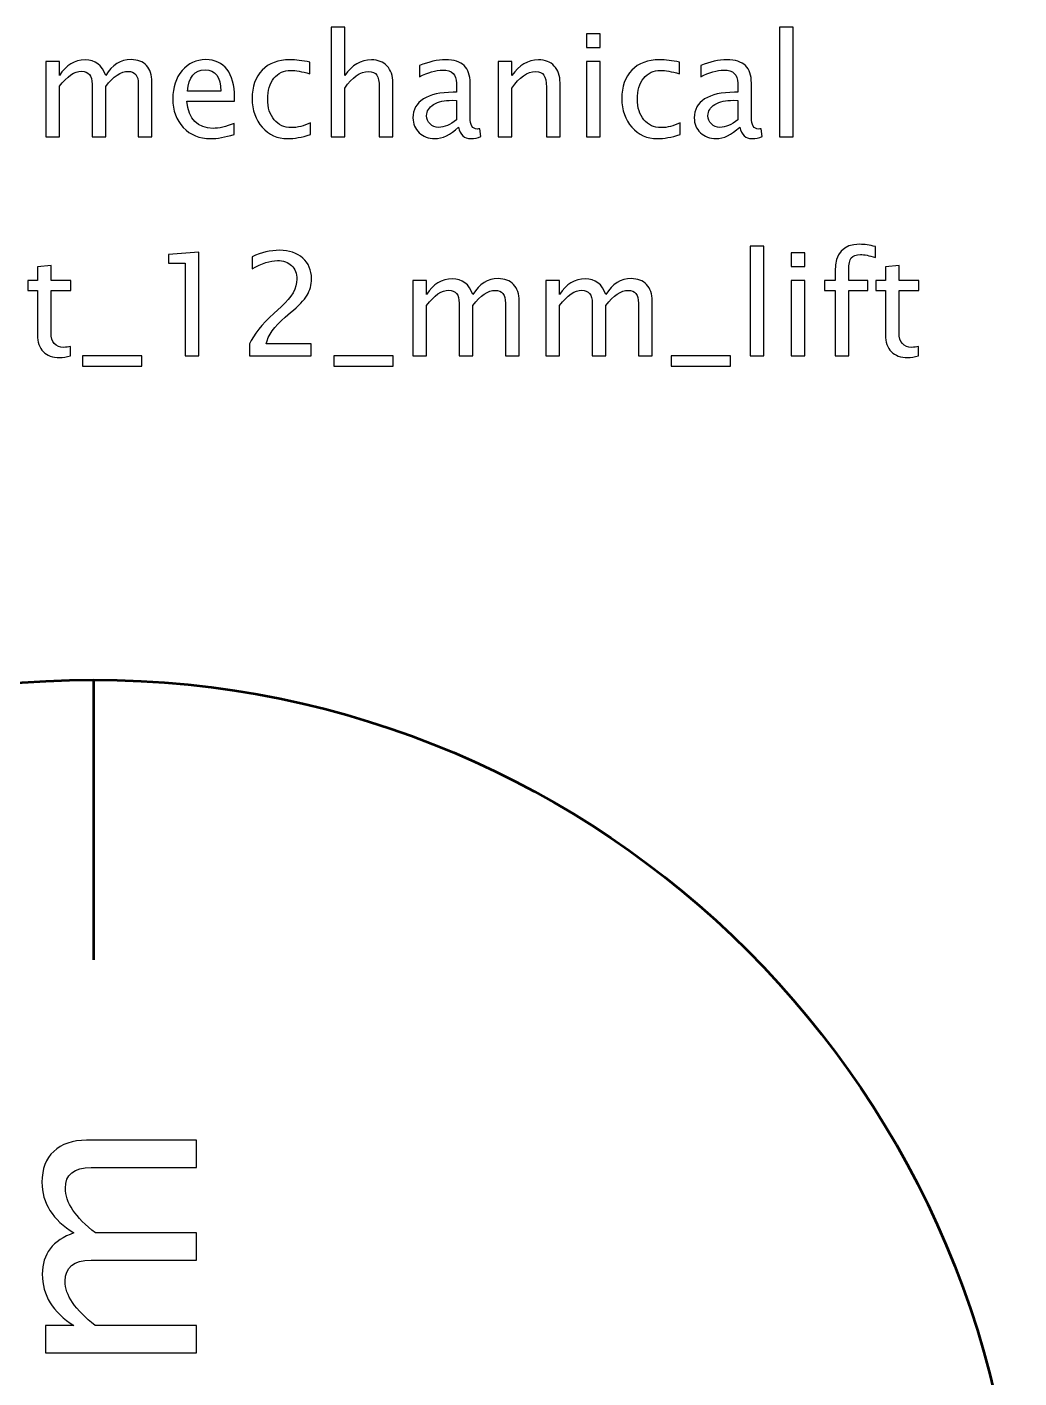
# Model space of a CAD drawing. Header units: centimetres. Extents: x -42.5 to 44.4, y -43.5 to 43.2.
# Drawn here: x 8.803 to 11.75, y 2.176 to 6.189 of the extents above; entities that cross this region are included whole.
import ezdxf

# ---------------------------------------------------------------- set-up
doc = ezdxf.new("R2010")
doc.units = ezdxf.units.CM
doc.header["$MEASUREMENT"] = 0
doc.layers.add('Layer 1', color=7, linetype='Continuous')

msp = doc.modelspace()

# ---------------------------------------------------------------- linework, layer by layer
at = {"layer": 'Layer 1', "lineweight": 53}
msp.add_ellipse((9, 1.5), major_axis=(0, 2.75), ratio=1, dxfattribs=at)
at = {"layer": 'Layer 1'}
for points, knots in [([(9.70622, 5.86265), (9.70622, 5.86265), (9.70622, 6.18904), (9.70622, 6.18904), (9.70622, 6.18904), (9.70622, 6.18904), (9.74686, 6.18904), (9.74686, 6.18904), (9.74686, 6.18904), (9.74686, 6.18904), (9.74686, 6.04461), (9.74686, 6.04461), (9.74686, 6.04461), (9.76838, 6.07601), (9.79477, 6.09167), (9.82595, 6.09167), (9.82595, 6.09167), (9.84557, 6.09167), (9.86116, 6.08553), (9.87266, 6.07319), (9.87266, 6.07319), (9.88416, 6.06091), (9.88994, 6.04433), (9.88994, 6.02359), (9.88994, 6.02359), (9.88994, 6.02359), (9.88994, 5.86265), (9.88994, 5.86265), (9.88994, 5.86265), (9.88994, 5.86265), (9.84931, 5.86265), (9.84931, 5.86265), (9.84931, 5.86265), (9.84931, 5.86265), (9.84931, 6.01032), (9.84931, 6.01032), (9.84931, 6.01032), (9.84931, 6.02697), (9.84684, 6.03883), (9.84197, 6.04588), (9.84197, 6.04588), (9.83703, 6.05301), (9.82891, 6.05654), (9.81756, 6.05654), (9.81756, 6.05654), (9.79258, 6.05654), (9.76901, 6.04024), (9.74686, 6.00764), (9.74686, 6.00764), (9.74686, 6.00764), (9.74686, 5.86265), (9.74686, 5.86265), (9.74686, 5.86265), (9.74686, 5.86265), (9.70622, 5.86265), (9.70622, 5.86265)], [0, 0, 0, 0, 0.0666667, 0.0666667, 0.0666667, 0.0666667, 0.1333333, 0.1333333, 0.1333333, 0.1333333, 0.2, 0.2, 0.2, 0.2, 0.2666667, 0.2666667, 0.2666667, 0.2666667, 0.3333333, 0.3333333, 0.3333333, 0.3333333, 0.4, 0.4, 0.4, 0.4, 0.4666667, 0.4666667, 0.4666667, 0.4666667, 0.5333333, 0.5333333, 0.5333333, 0.5333333, 0.6, 0.6, 0.6, 0.6, 0.6666667, 0.6666667, 0.6666667, 0.6666667, 0.7333333, 0.7333333, 0.7333333, 0.7333333, 0.8, 0.8, 0.8, 0.8, 0.8666667, 0.8666667, 0.8666667, 0.8666667, 1, 1, 1, 1]), ([(11.03838, 5.86265), (11.03838, 5.86265), (11.03838, 6.18904), (11.03838, 6.18904), (11.03838, 6.18904), (11.03838, 6.18904), (11.07902, 6.18904), (11.07902, 6.18904), (11.07902, 6.18904), (11.07902, 6.18904), (11.07902, 5.86265), (11.07902, 5.86265), (11.07902, 5.86265), (11.07902, 5.86265), (11.03838, 5.86265), (11.03838, 5.86265)], [0, 0, 0, 0, 0.2, 0.2, 0.2, 0.2, 0.4, 0.4, 0.4, 0.4, 0.6, 0.6, 0.6, 0.6, 1, 1, 1, 1]), ([(10.46547, 6.12808), (10.46547, 6.12808), (10.46547, 6.16872), (10.46547, 6.16872), (10.46547, 6.16872), (10.46547, 6.16872), (10.50611, 6.16872), (10.50611, 6.16872), (10.50611, 6.16872), (10.50611, 6.16872), (10.50611, 6.12808), (10.50611, 6.12808), (10.50611, 6.12808), (10.50611, 6.12808), (10.46547, 6.12808), (10.46547, 6.12808)], [0, 0, 0, 0, 0.2, 0.2, 0.2, 0.2, 0.4, 0.4, 0.4, 0.4, 0.6, 0.6, 0.6, 0.6, 1, 1, 1, 1]), ([(8.85828, 5.86265), (8.85828, 5.86265), (8.85828, 6.08701), (8.85828, 6.08701), (8.85828, 6.08701), (8.85828, 6.08701), (8.89892, 6.08701), (8.89892, 6.08701), (8.89892, 6.08701), (8.89892, 6.08701), (8.89892, 6.04461), (8.89892, 6.04461), (8.89892, 6.04461), (8.91875, 6.07601), (8.94415, 6.09167), (8.97526, 6.09167), (8.97526, 6.09167), (9.00525, 6.09167), (9.02564, 6.07601), (9.0365, 6.04461), (9.0365, 6.04461), (9.05576, 6.07629), (9.08088, 6.09209), (9.11171, 6.09209), (9.11171, 6.09209), (9.1314, 6.09209), (9.14671, 6.08631), (9.15764, 6.07467), (9.15764, 6.07467), (9.16858, 6.06303), (9.17408, 6.04673), (9.17408, 6.02577), (9.17408, 6.02577), (9.17408, 6.02577), (9.17408, 5.86265), (9.17408, 5.86265), (9.17408, 5.86265), (9.17408, 5.86265), (9.13344, 5.86265), (9.13344, 5.86265), (9.13344, 5.86265), (9.13344, 5.86265), (9.13344, 6.01907), (9.13344, 6.01907), (9.13344, 6.01907), (9.13344, 6.04461), (9.12328, 6.05738), (9.10296, 6.05738), (9.10296, 6.05738), (9.08187, 6.05738), (9.05971, 6.04249), (9.0365, 6.01265), (9.0365, 6.01265), (9.0365, 6.01265), (9.0365, 5.86265), (9.0365, 5.86265), (9.0365, 5.86265), (9.0365, 5.86265), (8.99586, 5.86265), (8.99586, 5.86265), (8.99586, 5.86265), (8.99586, 5.86265), (8.99586, 6.01921), (8.99586, 6.01921), (8.99586, 6.01921), (8.99586, 6.04496), (8.98556, 6.05781), (8.96489, 6.05781), (8.96489, 6.05781), (8.94436, 6.05781), (8.92234, 6.04285), (8.89892, 6.01286), (8.89892, 6.01286), (8.89892, 6.01286), (8.89892, 5.86265), (8.89892, 5.86265), (8.89892, 5.86265), (8.89892, 5.86265), (8.85828, 5.86265), (8.85828, 5.86265)], [0, 0, 0, 0, 0.047619, 0.047619, 0.047619, 0.047619, 0.0952381, 0.0952381, 0.0952381, 0.0952381, 0.1428571, 0.1428571, 0.1428571, 0.1428571, 0.1904762, 0.1904762, 0.1904762, 0.1904762, 0.2380952, 0.2380952, 0.2380952, 0.2380952, 0.2857143, 0.2857143, 0.2857143, 0.2857143, 0.3333333, 0.3333333, 0.3333333, 0.3333333, 0.3809524, 0.3809524, 0.3809524, 0.3809524, 0.4285714, 0.4285714, 0.4285714, 0.4285714, 0.4761905, 0.4761905, 0.4761905, 0.4761905, 0.5238095, 0.5238095, 0.5238095, 0.5238095, 0.5714286, 0.5714286, 0.5714286, 0.5714286, 0.6190476, 0.6190476, 0.6190476, 0.6190476, 0.6666667, 0.6666667, 0.6666667, 0.6666667, 0.7142857, 0.7142857, 0.7142857, 0.7142857, 0.7619048, 0.7619048, 0.7619048, 0.7619048, 0.8095238, 0.8095238, 0.8095238, 0.8095238, 0.8571429, 0.8571429, 0.8571429, 0.8571429, 0.9047619, 0.9047619, 0.9047619, 0.9047619, 1, 1, 1, 1]), ([(9.41821, 5.86985), (9.3909, 5.86166), (9.36755, 5.85757), (9.34807, 5.85757), (9.34807, 5.85757), (9.31484, 5.85757), (9.28782, 5.86858), (9.26701, 5.89052), (9.26701, 5.89052), (9.24619, 5.91246), (9.23575, 5.9409), (9.23575, 5.97589), (9.23575, 5.97589), (9.23575, 6.00983), (9.24492, 6.0377), (9.26334, 6.0595), (9.26334, 6.0595), (9.28175, 6.08123), (9.30532, 6.09209), (9.33403, 6.09209), (9.33403, 6.09209), (9.3612, 6.09209), (9.38222, 6.08243), (9.39704, 6.0631), (9.39704, 6.0631), (9.41186, 6.04376), (9.41926, 6.01639), (9.41926, 5.9809), (9.41926, 5.9809), (9.41926, 5.9809), (9.41905, 5.96848), (9.41905, 5.96848), (9.41905, 5.96848), (9.41905, 5.96848), (9.27724, 5.96848), (9.27724, 5.96848), (9.27724, 5.96848), (9.28316, 5.91486), (9.30934, 5.88805), (9.35569, 5.88805), (9.35569, 5.88805), (9.3727, 5.88805), (9.39351, 5.89285), (9.41821, 5.90244), (9.41821, 5.90244), (9.41821, 5.90244), (9.41821, 5.86985), (9.41821, 5.86985)], [0, 0, 0, 0, 0.0769231, 0.0769231, 0.0769231, 0.0769231, 0.1538462, 0.1538462, 0.1538462, 0.1538462, 0.2307692, 0.2307692, 0.2307692, 0.2307692, 0.3076923, 0.3076923, 0.3076923, 0.3076923, 0.3846154, 0.3846154, 0.3846154, 0.3846154, 0.4615385, 0.4615385, 0.4615385, 0.4615385, 0.5384615, 0.5384615, 0.5384615, 0.5384615, 0.6153846, 0.6153846, 0.6153846, 0.6153846, 0.6923077, 0.6923077, 0.6923077, 0.6923077, 0.7692308, 0.7692308, 0.7692308, 0.7692308, 0.8461538, 0.8461538, 0.8461538, 0.8461538, 1, 1, 1, 1]), ([(9.27935, 5.99896), (9.27935, 5.99896), (9.37841, 5.99896), (9.37841, 5.99896), (9.37841, 5.99896), (9.37841, 6.04073), (9.36282, 6.06162), (9.3317, 6.06162), (9.3317, 6.06162), (9.30038, 6.06162), (9.28295, 6.04073), (9.27935, 5.99896)], [0, 0, 0, 0, 0.25, 0.25, 0.25, 0.25, 0.5, 0.5, 0.5, 0.5, 1, 1, 1, 1]), ([(9.64519, 5.86942), (9.61887, 5.86152), (9.59615, 5.85757), (9.57703, 5.85757), (9.57703, 5.85757), (9.54669, 5.85757), (9.52157, 5.86879), (9.50161, 5.89115), (9.50161, 5.89115), (9.48164, 5.91359), (9.47162, 5.94188), (9.47162, 5.97596), (9.47162, 5.97596), (9.47162, 6.01237), (9.4815, 6.0408), (9.50125, 6.06112), (9.50125, 6.06112), (9.52101, 6.08151), (9.5486, 6.09167), (9.58401, 6.09167), (9.58401, 6.09167), (9.60144, 6.09167), (9.62106, 6.08927), (9.64265, 6.08447), (9.64265, 6.08447), (9.64265, 6.08447), (9.64265, 6.05019), (9.64265, 6.05019), (9.64265, 6.05019), (9.61971, 6.05696), (9.60102, 6.06035), (9.58662, 6.06035), (9.58662, 6.06035), (9.56574, 6.06035), (9.54902, 6.05251), (9.53653, 6.03692), (9.53653, 6.03692), (9.52404, 6.02133), (9.51776, 6.00051), (9.51776, 5.97455), (9.51776, 5.97455), (9.51776, 5.94936), (9.52425, 5.92904), (9.53717, 5.91345), (9.53717, 5.91345), (9.55008, 5.89793), (9.56694, 5.89017), (9.58789, 5.89017), (9.58789, 5.89017), (9.60645, 5.89017), (9.6255, 5.89496), (9.64519, 5.90456), (9.64519, 5.90456), (9.64519, 5.90456), (9.64519, 5.86942), (9.64519, 5.86942)], [0, 0, 0, 0, 0.0666667, 0.0666667, 0.0666667, 0.0666667, 0.1333333, 0.1333333, 0.1333333, 0.1333333, 0.2, 0.2, 0.2, 0.2, 0.2666667, 0.2666667, 0.2666667, 0.2666667, 0.3333333, 0.3333333, 0.3333333, 0.3333333, 0.4, 0.4, 0.4, 0.4, 0.4666667, 0.4666667, 0.4666667, 0.4666667, 0.5333333, 0.5333333, 0.5333333, 0.5333333, 0.6, 0.6, 0.6, 0.6, 0.6666667, 0.6666667, 0.6666667, 0.6666667, 0.7333333, 0.7333333, 0.7333333, 0.7333333, 0.8, 0.8, 0.8, 0.8, 0.8666667, 0.8666667, 0.8666667, 0.8666667, 1, 1, 1, 1]), ([(10.08461, 5.89122), (10.0602, 5.86879), (10.0367, 5.85757), (10.01412, 5.85757), (10.01412, 5.85757), (9.99557, 5.85757), (9.98012, 5.86336), (9.96791, 5.875), (9.96791, 5.875), (9.95563, 5.88664), (9.9495, 5.90131), (9.9495, 5.91902), (9.9495, 5.91902), (9.9495, 5.94351), (9.9598, 5.96234), (9.9804, 5.97547), (9.9804, 5.97547), (10.001, 5.98859), (10.03056, 5.99515), (10.06909, 5.99515), (10.06909, 5.99515), (10.06909, 5.99515), (10.07861, 5.99515), (10.07861, 5.99515), (10.07861, 5.99515), (10.07861, 5.99515), (10.07861, 6.02217), (10.07861, 6.02217), (10.07861, 6.02217), (10.07861, 6.04821), (10.06507, 6.06119), (10.0379, 6.06119), (10.0379, 6.06119), (10.01688, 6.06119), (9.99388, 6.05456), (9.96897, 6.0413), (9.96897, 6.0413), (9.96897, 6.0413), (9.96897, 6.07474), (9.96897, 6.07474), (9.96897, 6.07474), (9.99635, 6.08603), (10.02217, 6.09167), (10.04637, 6.09167), (10.04637, 6.09167), (10.07127, 6.09167), (10.08969, 6.08603), (10.10147, 6.07467), (10.10147, 6.07467), (10.11333, 6.06331), (10.11925, 6.04581), (10.11925, 6.02217), (10.11925, 6.02217), (10.11925, 6.02217), (10.11925, 5.92079), (10.11925, 5.92079), (10.11925, 5.92079), (10.11925, 5.89757), (10.12638, 5.88593), (10.1407, 5.88593), (10.1407, 5.88593), (10.14246, 5.88593), (10.14507, 5.88622), (10.14853, 5.88678), (10.14853, 5.88678), (10.14853, 5.88678), (10.15142, 5.8642), (10.15142, 5.8642), (10.15142, 5.8642), (10.14218, 5.85976), (10.13202, 5.85757), (10.12087, 5.85757), (10.12087, 5.85757), (10.1019, 5.85757), (10.08983, 5.86879), (10.08461, 5.89122)], [0, 0, 0, 0, 0.05, 0.05, 0.05, 0.05, 0.1, 0.1, 0.1, 0.1, 0.15, 0.15, 0.15, 0.15, 0.2, 0.2, 0.2, 0.2, 0.25, 0.25, 0.25, 0.25, 0.3, 0.3, 0.3, 0.3, 0.35, 0.35, 0.35, 0.35, 0.4, 0.4, 0.4, 0.4, 0.45, 0.45, 0.45, 0.45, 0.5, 0.5, 0.5, 0.5, 0.55, 0.55, 0.55, 0.55, 0.6, 0.6, 0.6, 0.6, 0.65, 0.65, 0.65, 0.65, 0.7, 0.7, 0.7, 0.7, 0.75, 0.75, 0.75, 0.75, 0.8, 0.8, 0.8, 0.8, 0.85, 0.85, 0.85, 0.85, 0.9, 0.9, 0.9, 0.9, 1, 1, 1, 1]), ([(10.20272, 5.86265), (10.20272, 5.86265), (10.20272, 6.08701), (10.20272, 6.08701), (10.20272, 6.08701), (10.20272, 6.08701), (10.24336, 6.08701), (10.24336, 6.08701), (10.24336, 6.08701), (10.24336, 6.08701), (10.24336, 6.04461), (10.24336, 6.04461), (10.24336, 6.04461), (10.26488, 6.07601), (10.29127, 6.09167), (10.32245, 6.09167), (10.32245, 6.09167), (10.34207, 6.09167), (10.35766, 6.08553), (10.36916, 6.07319), (10.36916, 6.07319), (10.38066, 6.06091), (10.38644, 6.04433), (10.38644, 6.02359), (10.38644, 6.02359), (10.38644, 6.02359), (10.38644, 5.86265), (10.38644, 5.86265), (10.38644, 5.86265), (10.38644, 5.86265), (10.34581, 5.86265), (10.34581, 5.86265), (10.34581, 5.86265), (10.34581, 5.86265), (10.34581, 6.01032), (10.34581, 6.01032), (10.34581, 6.01032), (10.34581, 6.02697), (10.34334, 6.03883), (10.33847, 6.04588), (10.33847, 6.04588), (10.33353, 6.05301), (10.32541, 6.05654), (10.31406, 6.05654), (10.31406, 6.05654), (10.28908, 6.05654), (10.26551, 6.04024), (10.24336, 6.00764), (10.24336, 6.00764), (10.24336, 6.00764), (10.24336, 5.86265), (10.24336, 5.86265), (10.24336, 5.86265), (10.24336, 5.86265), (10.20272, 5.86265), (10.20272, 5.86265)], [0, 0, 0, 0, 0.0666667, 0.0666667, 0.0666667, 0.0666667, 0.1333333, 0.1333333, 0.1333333, 0.1333333, 0.2, 0.2, 0.2, 0.2, 0.2666667, 0.2666667, 0.2666667, 0.2666667, 0.3333333, 0.3333333, 0.3333333, 0.3333333, 0.4, 0.4, 0.4, 0.4, 0.4666667, 0.4666667, 0.4666667, 0.4666667, 0.5333333, 0.5333333, 0.5333333, 0.5333333, 0.6, 0.6, 0.6, 0.6, 0.6666667, 0.6666667, 0.6666667, 0.6666667, 0.7333333, 0.7333333, 0.7333333, 0.7333333, 0.8, 0.8, 0.8, 0.8, 0.8666667, 0.8666667, 0.8666667, 0.8666667, 1, 1, 1, 1]), ([(10.46547, 5.86265), (10.46547, 5.86265), (10.46547, 6.08701), (10.46547, 6.08701), (10.46547, 6.08701), (10.46547, 6.08701), (10.50611, 6.08701), (10.50611, 6.08701), (10.50611, 6.08701), (10.50611, 6.08701), (10.50611, 5.86265), (10.50611, 5.86265), (10.50611, 5.86265), (10.50611, 5.86265), (10.46547, 5.86265), (10.46547, 5.86265)], [0, 0, 0, 0, 0.2, 0.2, 0.2, 0.2, 0.4, 0.4, 0.4, 0.4, 0.6, 0.6, 0.6, 0.6, 1, 1, 1, 1]), ([(10.7436, 5.86942), (10.71728, 5.86152), (10.69456, 5.85757), (10.67544, 5.85757), (10.67544, 5.85757), (10.6451, 5.85757), (10.61998, 5.86879), (10.60002, 5.89115), (10.60002, 5.89115), (10.58005, 5.91359), (10.57003, 5.94188), (10.57003, 5.97596), (10.57003, 5.97596), (10.57003, 6.01237), (10.57991, 6.0408), (10.59966, 6.06112), (10.59966, 6.06112), (10.61942, 6.08151), (10.64701, 6.09167), (10.68242, 6.09167), (10.68242, 6.09167), (10.69985, 6.09167), (10.71947, 6.08927), (10.74106, 6.08447), (10.74106, 6.08447), (10.74106, 6.08447), (10.74106, 6.05019), (10.74106, 6.05019), (10.74106, 6.05019), (10.71812, 6.05696), (10.69943, 6.06035), (10.68503, 6.06035), (10.68503, 6.06035), (10.66415, 6.06035), (10.64743, 6.05251), (10.63494, 6.03692), (10.63494, 6.03692), (10.62245, 6.02133), (10.61617, 6.00051), (10.61617, 5.97455), (10.61617, 5.97455), (10.61617, 5.94936), (10.62266, 5.92904), (10.63558, 5.91345), (10.63558, 5.91345), (10.64849, 5.89793), (10.66535, 5.89017), (10.6863, 5.89017), (10.6863, 5.89017), (10.70486, 5.89017), (10.72391, 5.89496), (10.7436, 5.90456), (10.7436, 5.90456), (10.7436, 5.90456), (10.7436, 5.86942), (10.7436, 5.86942)], [0, 0, 0, 0, 0.0666667, 0.0666667, 0.0666667, 0.0666667, 0.1333333, 0.1333333, 0.1333333, 0.1333333, 0.2, 0.2, 0.2, 0.2, 0.2666667, 0.2666667, 0.2666667, 0.2666667, 0.3333333, 0.3333333, 0.3333333, 0.3333333, 0.4, 0.4, 0.4, 0.4, 0.4666667, 0.4666667, 0.4666667, 0.4666667, 0.5333333, 0.5333333, 0.5333333, 0.5333333, 0.6, 0.6, 0.6, 0.6, 0.6666667, 0.6666667, 0.6666667, 0.6666667, 0.7333333, 0.7333333, 0.7333333, 0.7333333, 0.8, 0.8, 0.8, 0.8, 0.8666667, 0.8666667, 0.8666667, 0.8666667, 1, 1, 1, 1]), ([(10.92027, 5.89122), (10.89586, 5.86879), (10.87236, 5.85757), (10.84978, 5.85757), (10.84978, 5.85757), (10.83123, 5.85757), (10.81578, 5.86336), (10.80357, 5.875), (10.80357, 5.875), (10.79129, 5.88664), (10.78516, 5.90131), (10.78516, 5.91902), (10.78516, 5.91902), (10.78516, 5.94351), (10.79546, 5.96234), (10.81606, 5.97547), (10.81606, 5.97547), (10.83666, 5.98859), (10.86622, 5.99515), (10.90475, 5.99515), (10.90475, 5.99515), (10.90475, 5.99515), (10.91427, 5.99515), (10.91427, 5.99515), (10.91427, 5.99515), (10.91427, 5.99515), (10.91427, 6.02217), (10.91427, 6.02217), (10.91427, 6.02217), (10.91427, 6.04821), (10.90073, 6.06119), (10.87356, 6.06119), (10.87356, 6.06119), (10.85254, 6.06119), (10.82954, 6.05456), (10.80463, 6.0413), (10.80463, 6.0413), (10.80463, 6.0413), (10.80463, 6.07474), (10.80463, 6.07474), (10.80463, 6.07474), (10.83201, 6.08603), (10.85783, 6.09167), (10.88203, 6.09167), (10.88203, 6.09167), (10.90693, 6.09167), (10.92535, 6.08603), (10.93713, 6.07467), (10.93713, 6.07467), (10.94899, 6.06331), (10.95491, 6.04581), (10.95491, 6.02217), (10.95491, 6.02217), (10.95491, 6.02217), (10.95491, 5.92079), (10.95491, 5.92079), (10.95491, 5.92079), (10.95491, 5.89757), (10.96204, 5.88593), (10.97636, 5.88593), (10.97636, 5.88593), (10.97812, 5.88593), (10.98073, 5.88622), (10.98419, 5.88678), (10.98419, 5.88678), (10.98419, 5.88678), (10.98708, 5.8642), (10.98708, 5.8642), (10.98708, 5.8642), (10.97784, 5.85976), (10.96768, 5.85757), (10.95653, 5.85757), (10.95653, 5.85757), (10.93756, 5.85757), (10.92549, 5.86879), (10.92027, 5.89122)], [0, 0, 0, 0, 0.05, 0.05, 0.05, 0.05, 0.1, 0.1, 0.1, 0.1, 0.15, 0.15, 0.15, 0.15, 0.2, 0.2, 0.2, 0.2, 0.25, 0.25, 0.25, 0.25, 0.3, 0.3, 0.3, 0.3, 0.35, 0.35, 0.35, 0.35, 0.4, 0.4, 0.4, 0.4, 0.45, 0.45, 0.45, 0.45, 0.5, 0.5, 0.5, 0.5, 0.55, 0.55, 0.55, 0.55, 0.6, 0.6, 0.6, 0.6, 0.65, 0.65, 0.65, 0.65, 0.7, 0.7, 0.7, 0.7, 0.75, 0.75, 0.75, 0.75, 0.8, 0.8, 0.8, 0.8, 0.85, 0.85, 0.85, 0.85, 0.9, 0.9, 0.9, 0.9, 1, 1, 1, 1]), ([(10.07861, 5.91338), (10.07861, 5.91338), (10.07861, 5.97102), (10.07861, 5.97102), (10.07861, 5.97102), (10.07861, 5.97102), (10.06556, 5.97145), (10.06556, 5.97145), (10.06556, 5.97145), (10.04298, 5.97145), (10.02478, 5.96728), (10.01088, 5.95896), (10.01088, 5.95896), (9.99705, 5.95056), (9.99014, 5.93948), (9.99014, 5.92566), (9.99014, 5.92566), (9.99014, 5.91599), (9.99359, 5.90781), (10.00044, 5.9011), (10.00044, 5.9011), (10.00735, 5.8944), (10.01575, 5.89101), (10.0257, 5.89101), (10.0257, 5.89101), (10.04263, 5.89101), (10.06027, 5.89849), (10.07861, 5.91338)], [0, 0, 0, 0, 0.125, 0.125, 0.125, 0.125, 0.25, 0.25, 0.25, 0.25, 0.375, 0.375, 0.375, 0.375, 0.5, 0.5, 0.5, 0.5, 0.625, 0.625, 0.625, 0.625, 0.75, 0.75, 0.75, 0.75, 1, 1, 1, 1]), ([(10.91427, 5.91338), (10.91427, 5.91338), (10.91427, 5.97102), (10.91427, 5.97102), (10.91427, 5.97102), (10.91427, 5.97102), (10.90122, 5.97145), (10.90122, 5.97145), (10.90122, 5.97145), (10.87864, 5.97145), (10.86044, 5.96728), (10.84654, 5.95896), (10.84654, 5.95896), (10.83271, 5.95056), (10.8258, 5.93948), (10.8258, 5.92566), (10.8258, 5.92566), (10.8258, 5.91599), (10.82925, 5.90781), (10.8361, 5.9011), (10.8361, 5.9011), (10.84301, 5.8944), (10.85141, 5.89101), (10.86136, 5.89101), (10.86136, 5.89101), (10.87829, 5.89101), (10.89593, 5.89849), (10.91427, 5.91338)], [0, 0, 0, 0, 0.125, 0.125, 0.125, 0.125, 0.25, 0.25, 0.25, 0.25, 0.375, 0.375, 0.375, 0.375, 0.5, 0.5, 0.5, 0.5, 0.625, 0.625, 0.625, 0.625, 0.75, 0.75, 0.75, 0.75, 1, 1, 1, 1]), ([(10.95122, 5.21213), (10.95122, 5.21213), (10.95122, 5.53852), (10.95122, 5.53852), (10.95122, 5.53852), (10.95122, 5.53852), (10.99186, 5.53852), (10.99186, 5.53852), (10.99186, 5.53852), (10.99186, 5.53852), (10.99186, 5.21213), (10.99186, 5.21213), (10.99186, 5.21213), (10.99186, 5.21213), (10.95122, 5.21213), (10.95122, 5.21213)], [0, 0, 0, 0, 0.2, 0.2, 0.2, 0.2, 0.4, 0.4, 0.4, 0.4, 0.6, 0.6, 0.6, 0.6, 1, 1, 1, 1]), ([(11.20352, 5.21213), (11.20352, 5.21213), (11.20352, 5.40602), (11.20352, 5.40602), (11.20352, 5.40602), (11.20352, 5.40602), (11.1717, 5.40602), (11.1717, 5.40602), (11.1717, 5.40602), (11.1717, 5.40602), (11.1717, 5.43649), (11.1717, 5.43649), (11.1717, 5.43649), (11.1717, 5.43649), (11.20352, 5.43649), (11.20352, 5.43649), (11.20352, 5.43649), (11.20352, 5.43649), (11.20352, 5.46338), (11.20352, 5.46338), (11.20352, 5.46338), (11.20352, 5.51686), (11.22793, 5.5436), (11.27676, 5.5436), (11.27676, 5.5436), (11.29044, 5.5436), (11.30597, 5.54134), (11.32332, 5.53682), (11.32332, 5.53682), (11.32332, 5.53682), (11.32332, 5.50423), (11.32332, 5.50423), (11.32332, 5.50423), (11.30491, 5.51015), (11.29016, 5.51312), (11.27908, 5.51312), (11.27908, 5.51312), (11.26561, 5.51312), (11.25644, 5.50994), (11.25157, 5.50352), (11.25157, 5.50352), (11.24663, 5.4971), (11.24416, 5.48518), (11.24416, 5.46775), (11.24416, 5.46775), (11.24416, 5.46775), (11.24416, 5.43649), (11.24416, 5.43649), (11.24416, 5.43649), (11.24416, 5.43649), (11.30053, 5.43649), (11.30053, 5.43649), (11.30053, 5.43649), (11.30053, 5.43649), (11.30053, 5.40602), (11.30053, 5.40602), (11.30053, 5.40602), (11.30053, 5.40602), (11.24416, 5.40602), (11.24416, 5.40602), (11.24416, 5.40602), (11.24416, 5.40602), (11.24416, 5.21213), (11.24416, 5.21213), (11.24416, 5.21213), (11.24416, 5.21213), (11.20352, 5.21213), (11.20352, 5.21213)], [0, 0, 0, 0, 0.0555556, 0.0555556, 0.0555556, 0.0555556, 0.1111111, 0.1111111, 0.1111111, 0.1111111, 0.1666667, 0.1666667, 0.1666667, 0.1666667, 0.2222222, 0.2222222, 0.2222222, 0.2222222, 0.2777778, 0.2777778, 0.2777778, 0.2777778, 0.3333333, 0.3333333, 0.3333333, 0.3333333, 0.3888889, 0.3888889, 0.3888889, 0.3888889, 0.4444444, 0.4444444, 0.4444444, 0.4444444, 0.5, 0.5, 0.5, 0.5, 0.5555556, 0.5555556, 0.5555556, 0.5555556, 0.6111111, 0.6111111, 0.6111111, 0.6111111, 0.6666667, 0.6666667, 0.6666667, 0.6666667, 0.7222222, 0.7222222, 0.7222222, 0.7222222, 0.7777778, 0.7777778, 0.7777778, 0.7777778, 0.8333333, 0.8333333, 0.8333333, 0.8333333, 0.8888889, 0.8888889, 0.8888889, 0.8888889, 1, 1, 1, 1]), ([(9.27227, 5.21213), (9.27227, 5.21213), (9.27227, 5.48772), (9.27227, 5.48772), (9.27227, 5.48772), (9.27227, 5.48772), (9.22359, 5.48772), (9.22359, 5.48772), (9.22359, 5.48772), (9.22359, 5.48772), (9.22359, 5.51312), (9.22359, 5.51312), (9.22359, 5.51312), (9.22359, 5.51312), (9.31291, 5.52074), (9.31291, 5.52074), (9.31291, 5.52074), (9.31291, 5.52074), (9.31291, 5.21213), (9.31291, 5.21213), (9.31291, 5.21213), (9.31291, 5.21213), (9.27227, 5.21213), (9.27227, 5.21213)], [0, 0, 0, 0, 0.1428571, 0.1428571, 0.1428571, 0.1428571, 0.2857143, 0.2857143, 0.2857143, 0.2857143, 0.4285714, 0.4285714, 0.4285714, 0.4285714, 0.5714286, 0.5714286, 0.5714286, 0.5714286, 0.7142857, 0.7142857, 0.7142857, 0.7142857, 1, 1, 1, 1]), ([(9.46419, 5.21213), (9.46419, 5.21213), (9.46419, 5.24769), (9.46419, 5.24769), (9.46419, 5.24769), (9.47604, 5.27542), (9.49996, 5.30569), (9.53601, 5.33835), (9.53601, 5.33835), (9.53601, 5.33835), (9.55929, 5.35924), (9.55929, 5.35924), (9.55929, 5.35924), (9.58928, 5.38647), (9.60431, 5.41342), (9.60431, 5.44023), (9.60431, 5.44023), (9.60431, 5.45738), (9.59916, 5.47078), (9.58893, 5.48059), (9.58893, 5.48059), (9.5787, 5.4904), (9.56452, 5.49534), (9.54652, 5.49534), (9.54652, 5.49534), (9.5255, 5.49534), (9.50059, 5.48729), (9.47181, 5.47121), (9.47181, 5.47121), (9.47181, 5.47121), (9.47181, 5.50677), (9.47181, 5.50677), (9.47181, 5.50677), (9.49897, 5.51947), (9.52599, 5.52582), (9.55294, 5.52582), (9.55294, 5.52582), (9.58159, 5.52582), (9.60459, 5.51813), (9.62195, 5.50268), (9.62195, 5.50268), (9.63923, 5.48722), (9.64791, 5.46676), (9.64791, 5.44122), (9.64791, 5.44122), (9.64791, 5.42288), (9.64354, 5.40658), (9.63479, 5.3924), (9.63479, 5.3924), (9.62597, 5.37815), (9.60967, 5.36093), (9.58575, 5.34061), (9.58575, 5.34061), (9.58575, 5.34061), (9.57002, 5.32721), (9.57002, 5.32721), (9.57002, 5.32721), (9.53728, 5.29948), (9.51837, 5.27295), (9.51329, 5.24769), (9.51329, 5.24769), (9.51329, 5.24769), (9.64664, 5.24769), (9.64664, 5.24769), (9.64664, 5.24769), (9.64664, 5.24769), (9.64664, 5.21213), (9.64664, 5.21213), (9.64664, 5.21213), (9.64664, 5.21213), (9.46419, 5.21213), (9.46419, 5.21213)], [0, 0, 0, 0, 0.0526316, 0.0526316, 0.0526316, 0.0526316, 0.1052632, 0.1052632, 0.1052632, 0.1052632, 0.1578947, 0.1578947, 0.1578947, 0.1578947, 0.2105263, 0.2105263, 0.2105263, 0.2105263, 0.2631579, 0.2631579, 0.2631579, 0.2631579, 0.3157895, 0.3157895, 0.3157895, 0.3157895, 0.3684211, 0.3684211, 0.3684211, 0.3684211, 0.4210526, 0.4210526, 0.4210526, 0.4210526, 0.4736842, 0.4736842, 0.4736842, 0.4736842, 0.5263158, 0.5263158, 0.5263158, 0.5263158, 0.5789474, 0.5789474, 0.5789474, 0.5789474, 0.6315789, 0.6315789, 0.6315789, 0.6315789, 0.6842105, 0.6842105, 0.6842105, 0.6842105, 0.7368421, 0.7368421, 0.7368421, 0.7368421, 0.7894737, 0.7894737, 0.7894737, 0.7894737, 0.8421053, 0.8421053, 0.8421053, 0.8421053, 0.8947368, 0.8947368, 0.8947368, 0.8947368, 1, 1, 1, 1]), ([(11.07356, 5.47756), (11.07356, 5.47756), (11.07356, 5.5182), (11.07356, 5.5182), (11.07356, 5.5182), (11.07356, 5.5182), (11.1142, 5.5182), (11.1142, 5.5182), (11.1142, 5.5182), (11.1142, 5.5182), (11.1142, 5.47756), (11.1142, 5.47756), (11.1142, 5.47756), (11.1142, 5.47756), (11.07356, 5.47756), (11.07356, 5.47756)], [0, 0, 0, 0, 0.2, 0.2, 0.2, 0.2, 0.4, 0.4, 0.4, 0.4, 0.6, 0.6, 0.6, 0.6, 1, 1, 1, 1]), ([(8.93233, 5.2122), (8.91977, 5.20874), (8.90883, 5.20705), (8.89959, 5.20705), (8.89959, 5.20705), (8.87885, 5.20705), (8.86269, 5.21298), (8.85112, 5.22483), (8.85112, 5.22483), (8.83948, 5.23668), (8.83369, 5.25312), (8.83369, 5.27422), (8.83369, 5.27422), (8.83369, 5.27422), (8.83369, 5.40602), (8.83369, 5.40602), (8.83369, 5.40602), (8.83369, 5.40602), (8.80561, 5.40602), (8.80561, 5.40602), (8.80561, 5.40602), (8.80561, 5.40602), (8.80561, 5.43649), (8.80561, 5.43649), (8.80561, 5.43649), (8.80561, 5.43649), (8.83369, 5.43649), (8.83369, 5.43649), (8.83369, 5.43649), (8.83369, 5.43649), (8.83369, 5.47706), (8.83369, 5.47706), (8.83369, 5.47706), (8.83369, 5.47706), (8.87433, 5.48094), (8.87433, 5.48094), (8.87433, 5.48094), (8.87433, 5.48094), (8.87433, 5.43649), (8.87433, 5.43649), (8.87433, 5.43649), (8.87433, 5.43649), (8.93318, 5.43649), (8.93318, 5.43649), (8.93318, 5.43649), (8.93318, 5.43649), (8.93318, 5.40602), (8.93318, 5.40602), (8.93318, 5.40602), (8.93318, 5.40602), (8.87433, 5.40602), (8.87433, 5.40602), (8.87433, 5.40602), (8.87433, 5.40602), (8.87433, 5.28156), (8.87433, 5.28156), (8.87433, 5.28156), (8.87433, 5.25221), (8.8871, 5.23753), (8.91257, 5.23753), (8.91257, 5.23753), (8.91801, 5.23753), (8.92457, 5.23845), (8.93233, 5.24021), (8.93233, 5.24021), (8.93233, 5.24021), (8.93233, 5.2122), (8.93233, 5.2122)], [0, 0, 0, 0, 0.0555556, 0.0555556, 0.0555556, 0.0555556, 0.1111111, 0.1111111, 0.1111111, 0.1111111, 0.1666667, 0.1666667, 0.1666667, 0.1666667, 0.2222222, 0.2222222, 0.2222222, 0.2222222, 0.2777778, 0.2777778, 0.2777778, 0.2777778, 0.3333333, 0.3333333, 0.3333333, 0.3333333, 0.3888889, 0.3888889, 0.3888889, 0.3888889, 0.4444444, 0.4444444, 0.4444444, 0.4444444, 0.5, 0.5, 0.5, 0.5, 0.5555556, 0.5555556, 0.5555556, 0.5555556, 0.6111111, 0.6111111, 0.6111111, 0.6111111, 0.6666667, 0.6666667, 0.6666667, 0.6666667, 0.7222222, 0.7222222, 0.7222222, 0.7222222, 0.7777778, 0.7777778, 0.7777778, 0.7777778, 0.8333333, 0.8333333, 0.8333333, 0.8333333, 0.8888889, 0.8888889, 0.8888889, 0.8888889, 1, 1, 1, 1]), ([(11.45187, 5.2122), (11.43931, 5.20874), (11.42837, 5.20705), (11.41913, 5.20705), (11.41913, 5.20705), (11.39839, 5.20705), (11.38223, 5.21298), (11.37066, 5.22483), (11.37066, 5.22483), (11.35902, 5.23668), (11.35323, 5.25312), (11.35323, 5.27422), (11.35323, 5.27422), (11.35323, 5.27422), (11.35323, 5.40602), (11.35323, 5.40602), (11.35323, 5.40602), (11.35323, 5.40602), (11.32515, 5.40602), (11.32515, 5.40602), (11.32515, 5.40602), (11.32515, 5.40602), (11.32515, 5.43649), (11.32515, 5.43649), (11.32515, 5.43649), (11.32515, 5.43649), (11.35323, 5.43649), (11.35323, 5.43649), (11.35323, 5.43649), (11.35323, 5.43649), (11.35323, 5.47706), (11.35323, 5.47706), (11.35323, 5.47706), (11.35323, 5.47706), (11.39387, 5.48094), (11.39387, 5.48094), (11.39387, 5.48094), (11.39387, 5.48094), (11.39387, 5.43649), (11.39387, 5.43649), (11.39387, 5.43649), (11.39387, 5.43649), (11.45272, 5.43649), (11.45272, 5.43649), (11.45272, 5.43649), (11.45272, 5.43649), (11.45272, 5.40602), (11.45272, 5.40602), (11.45272, 5.40602), (11.45272, 5.40602), (11.39387, 5.40602), (11.39387, 5.40602), (11.39387, 5.40602), (11.39387, 5.40602), (11.39387, 5.28156), (11.39387, 5.28156), (11.39387, 5.28156), (11.39387, 5.25221), (11.40664, 5.23753), (11.43211, 5.23753), (11.43211, 5.23753), (11.43755, 5.23753), (11.44411, 5.23845), (11.45187, 5.24021), (11.45187, 5.24021), (11.45187, 5.24021), (11.45187, 5.2122), (11.45187, 5.2122)], [0, 0, 0, 0, 0.0555556, 0.0555556, 0.0555556, 0.0555556, 0.1111111, 0.1111111, 0.1111111, 0.1111111, 0.1666667, 0.1666667, 0.1666667, 0.1666667, 0.2222222, 0.2222222, 0.2222222, 0.2222222, 0.2777778, 0.2777778, 0.2777778, 0.2777778, 0.3333333, 0.3333333, 0.3333333, 0.3333333, 0.3888889, 0.3888889, 0.3888889, 0.3888889, 0.4444444, 0.4444444, 0.4444444, 0.4444444, 0.5, 0.5, 0.5, 0.5, 0.5555556, 0.5555556, 0.5555556, 0.5555556, 0.6111111, 0.6111111, 0.6111111, 0.6111111, 0.6666667, 0.6666667, 0.6666667, 0.6666667, 0.7222222, 0.7222222, 0.7222222, 0.7222222, 0.7777778, 0.7777778, 0.7777778, 0.7777778, 0.8333333, 0.8333333, 0.8333333, 0.8333333, 0.8888889, 0.8888889, 0.8888889, 0.8888889, 1, 1, 1, 1]), ([(9.94905, 5.21213), (9.94905, 5.21213), (9.94905, 5.43649), (9.94905, 5.43649), (9.94905, 5.43649), (9.94905, 5.43649), (9.98969, 5.43649), (9.98969, 5.43649), (9.98969, 5.43649), (9.98969, 5.43649), (9.98969, 5.39409), (9.98969, 5.39409), (9.98969, 5.39409), (10.00952, 5.42549), (10.03492, 5.44115), (10.06603, 5.44115), (10.06603, 5.44115), (10.09602, 5.44115), (10.11641, 5.42549), (10.12727, 5.39409), (10.12727, 5.39409), (10.14653, 5.42577), (10.17165, 5.44157), (10.20248, 5.44157), (10.20248, 5.44157), (10.22217, 5.44157), (10.23748, 5.43579), (10.24841, 5.42415), (10.24841, 5.42415), (10.25935, 5.41251), (10.26485, 5.39621), (10.26485, 5.37525), (10.26485, 5.37525), (10.26485, 5.37525), (10.26485, 5.21213), (10.26485, 5.21213), (10.26485, 5.21213), (10.26485, 5.21213), (10.22421, 5.21213), (10.22421, 5.21213), (10.22421, 5.21213), (10.22421, 5.21213), (10.22421, 5.36855), (10.22421, 5.36855), (10.22421, 5.36855), (10.22421, 5.39409), (10.21405, 5.40686), (10.19373, 5.40686), (10.19373, 5.40686), (10.17264, 5.40686), (10.15048, 5.39197), (10.12727, 5.36213), (10.12727, 5.36213), (10.12727, 5.36213), (10.12727, 5.21213), (10.12727, 5.21213), (10.12727, 5.21213), (10.12727, 5.21213), (10.08663, 5.21213), (10.08663, 5.21213), (10.08663, 5.21213), (10.08663, 5.21213), (10.08663, 5.36869), (10.08663, 5.36869), (10.08663, 5.36869), (10.08663, 5.39444), (10.07633, 5.40729), (10.05566, 5.40729), (10.05566, 5.40729), (10.03513, 5.40729), (10.01311, 5.39233), (9.98969, 5.36234), (9.98969, 5.36234), (9.98969, 5.36234), (9.98969, 5.21213), (9.98969, 5.21213), (9.98969, 5.21213), (9.98969, 5.21213), (9.94905, 5.21213), (9.94905, 5.21213)], [0, 0, 0, 0, 0.047619, 0.047619, 0.047619, 0.047619, 0.0952381, 0.0952381, 0.0952381, 0.0952381, 0.1428571, 0.1428571, 0.1428571, 0.1428571, 0.1904762, 0.1904762, 0.1904762, 0.1904762, 0.2380952, 0.2380952, 0.2380952, 0.2380952, 0.2857143, 0.2857143, 0.2857143, 0.2857143, 0.3333333, 0.3333333, 0.3333333, 0.3333333, 0.3809524, 0.3809524, 0.3809524, 0.3809524, 0.4285714, 0.4285714, 0.4285714, 0.4285714, 0.4761905, 0.4761905, 0.4761905, 0.4761905, 0.5238095, 0.5238095, 0.5238095, 0.5238095, 0.5714286, 0.5714286, 0.5714286, 0.5714286, 0.6190476, 0.6190476, 0.6190476, 0.6190476, 0.6666667, 0.6666667, 0.6666667, 0.6666667, 0.7142857, 0.7142857, 0.7142857, 0.7142857, 0.7619048, 0.7619048, 0.7619048, 0.7619048, 0.8095238, 0.8095238, 0.8095238, 0.8095238, 0.8571429, 0.8571429, 0.8571429, 0.8571429, 0.9047619, 0.9047619, 0.9047619, 0.9047619, 1, 1, 1, 1]), ([(10.3443, 5.21213), (10.3443, 5.21213), (10.3443, 5.43649), (10.3443, 5.43649), (10.3443, 5.43649), (10.3443, 5.43649), (10.38494, 5.43649), (10.38494, 5.43649), (10.38494, 5.43649), (10.38494, 5.43649), (10.38494, 5.39409), (10.38494, 5.39409), (10.38494, 5.39409), (10.40477, 5.42549), (10.43017, 5.44115), (10.46128, 5.44115), (10.46128, 5.44115), (10.49127, 5.44115), (10.51166, 5.42549), (10.52252, 5.39409), (10.52252, 5.39409), (10.54178, 5.42577), (10.5669, 5.44157), (10.59773, 5.44157), (10.59773, 5.44157), (10.61742, 5.44157), (10.63273, 5.43579), (10.64366, 5.42415), (10.64366, 5.42415), (10.6546, 5.41251), (10.6601, 5.39621), (10.6601, 5.37525), (10.6601, 5.37525), (10.6601, 5.37525), (10.6601, 5.21213), (10.6601, 5.21213), (10.6601, 5.21213), (10.6601, 5.21213), (10.61946, 5.21213), (10.61946, 5.21213), (10.61946, 5.21213), (10.61946, 5.21213), (10.61946, 5.36855), (10.61946, 5.36855), (10.61946, 5.36855), (10.61946, 5.39409), (10.6093, 5.40686), (10.58898, 5.40686), (10.58898, 5.40686), (10.56789, 5.40686), (10.54573, 5.39197), (10.52252, 5.36213), (10.52252, 5.36213), (10.52252, 5.36213), (10.52252, 5.21213), (10.52252, 5.21213), (10.52252, 5.21213), (10.52252, 5.21213), (10.48188, 5.21213), (10.48188, 5.21213), (10.48188, 5.21213), (10.48188, 5.21213), (10.48188, 5.36869), (10.48188, 5.36869), (10.48188, 5.36869), (10.48188, 5.39444), (10.47158, 5.40729), (10.45091, 5.40729), (10.45091, 5.40729), (10.43038, 5.40729), (10.40836, 5.39233), (10.38494, 5.36234), (10.38494, 5.36234), (10.38494, 5.36234), (10.38494, 5.21213), (10.38494, 5.21213), (10.38494, 5.21213), (10.38494, 5.21213), (10.3443, 5.21213), (10.3443, 5.21213)], [0, 0, 0, 0, 0.047619, 0.047619, 0.047619, 0.047619, 0.0952381, 0.0952381, 0.0952381, 0.0952381, 0.1428571, 0.1428571, 0.1428571, 0.1428571, 0.1904762, 0.1904762, 0.1904762, 0.1904762, 0.2380952, 0.2380952, 0.2380952, 0.2380952, 0.2857143, 0.2857143, 0.2857143, 0.2857143, 0.3333333, 0.3333333, 0.3333333, 0.3333333, 0.3809524, 0.3809524, 0.3809524, 0.3809524, 0.4285714, 0.4285714, 0.4285714, 0.4285714, 0.4761905, 0.4761905, 0.4761905, 0.4761905, 0.5238095, 0.5238095, 0.5238095, 0.5238095, 0.5714286, 0.5714286, 0.5714286, 0.5714286, 0.6190476, 0.6190476, 0.6190476, 0.6190476, 0.6666667, 0.6666667, 0.6666667, 0.6666667, 0.7142857, 0.7142857, 0.7142857, 0.7142857, 0.7619048, 0.7619048, 0.7619048, 0.7619048, 0.8095238, 0.8095238, 0.8095238, 0.8095238, 0.8571429, 0.8571429, 0.8571429, 0.8571429, 0.9047619, 0.9047619, 0.9047619, 0.9047619, 1, 1, 1, 1]), ([(11.07356, 5.21213), (11.07356, 5.21213), (11.07356, 5.43649), (11.07356, 5.43649), (11.07356, 5.43649), (11.07356, 5.43649), (11.1142, 5.43649), (11.1142, 5.43649), (11.1142, 5.43649), (11.1142, 5.43649), (11.1142, 5.21213), (11.1142, 5.21213), (11.1142, 5.21213), (11.1142, 5.21213), (11.07356, 5.21213), (11.07356, 5.21213)], [0, 0, 0, 0, 0.2, 0.2, 0.2, 0.2, 0.4, 0.4, 0.4, 0.4, 0.6, 0.6, 0.6, 0.6, 1, 1, 1, 1]), ([(8.96747, 5.18165), (8.96747, 5.18165), (8.96747, 5.21213), (8.96747, 5.21213), (8.96747, 5.21213), (8.96747, 5.21213), (9.14358, 5.21213), (9.14358, 5.21213), (9.14358, 5.21213), (9.14358, 5.21213), (9.14358, 5.18165), (9.14358, 5.18165), (9.14358, 5.18165), (9.14358, 5.18165), (8.96747, 5.18165), (8.96747, 5.18165)], [0, 0, 0, 0, 0.2, 0.2, 0.2, 0.2, 0.4, 0.4, 0.4, 0.4, 0.6, 0.6, 0.6, 0.6, 1, 1, 1, 1]), ([(9.71452, 5.18165), (9.71452, 5.18165), (9.71452, 5.21213), (9.71452, 5.21213), (9.71452, 5.21213), (9.71452, 5.21213), (9.89063, 5.21213), (9.89063, 5.21213), (9.89063, 5.21213), (9.89063, 5.21213), (9.89063, 5.18165), (9.89063, 5.18165), (9.89063, 5.18165), (9.89063, 5.18165), (9.71452, 5.18165), (9.71452, 5.18165)], [0, 0, 0, 0, 0.2, 0.2, 0.2, 0.2, 0.4, 0.4, 0.4, 0.4, 0.6, 0.6, 0.6, 0.6, 1, 1, 1, 1]), ([(10.71669, 5.18165), (10.71669, 5.18165), (10.71669, 5.21213), (10.71669, 5.21213), (10.71669, 5.21213), (10.71669, 5.21213), (10.8928, 5.21213), (10.8928, 5.21213), (10.8928, 5.21213), (10.8928, 5.21213), (10.8928, 5.18165), (10.8928, 5.18165), (10.8928, 5.18165), (10.8928, 5.18165), (10.71669, 5.18165), (10.71669, 5.18165)], [0, 0, 0, 0, 0.2, 0.2, 0.2, 0.2, 0.4, 0.4, 0.4, 0.4, 0.6, 0.6, 0.6, 0.6, 1, 1, 1, 1]), ([(9.30607, 2.25057), (9.30607, 2.25057), (8.85733, 2.25057), (8.85733, 2.25057), (8.85733, 2.25057), (8.85733, 2.25057), (8.85733, 2.33185), (8.85733, 2.33185), (8.85733, 2.33185), (8.85733, 2.33185), (8.94214, 2.33185), (8.94214, 2.33185), (8.94214, 2.33185), (8.87935, 2.3715), (8.84802, 2.4223), (8.84802, 2.48453), (8.84802, 2.48453), (8.84802, 2.54451), (8.87935, 2.58529), (8.94214, 2.60702), (8.94214, 2.60702), (8.87878, 2.64554), (8.84717, 2.69578), (8.84717, 2.75744), (8.84717, 2.75744), (8.84717, 2.79681), (8.85875, 2.82743), (8.88203, 2.84931), (8.88203, 2.84931), (8.90531, 2.87118), (8.93791, 2.88219), (8.97982, 2.88219), (8.97982, 2.88219), (8.97982, 2.88219), (9.30607, 2.88219), (9.30607, 2.88219), (9.30607, 2.88219), (9.30607, 2.88219), (9.30607, 2.80091), (9.30607, 2.80091), (9.30607, 2.80091), (9.30607, 2.80091), (8.99323, 2.80091), (8.99323, 2.80091), (8.99323, 2.80091), (8.94214, 2.80091), (8.9166, 2.78059), (8.9166, 2.73995), (8.9166, 2.73995), (8.9166, 2.69775), (8.94638, 2.65344), (9.00607, 2.60702), (9.00607, 2.60702), (9.00607, 2.60702), (9.30607, 2.60702), (9.30607, 2.60702), (9.30607, 2.60702), (9.30607, 2.60702), (9.30607, 2.52574), (9.30607, 2.52574), (9.30607, 2.52574), (9.30607, 2.52574), (8.99294, 2.52574), (8.99294, 2.52574), (8.99294, 2.52574), (8.94144, 2.52574), (8.91576, 2.50514), (8.91576, 2.46379), (8.91576, 2.46379), (8.91576, 2.42273), (8.94567, 2.3787), (9.00564, 2.33185), (9.00564, 2.33185), (9.00564, 2.33185), (9.30607, 2.33185), (9.30607, 2.33185), (9.30607, 2.33185), (9.30607, 2.33185), (9.30607, 2.25057), (9.30607, 2.25057)], [0, 0, 0, 0, 0.047619, 0.047619, 0.047619, 0.047619, 0.0952381, 0.0952381, 0.0952381, 0.0952381, 0.1428571, 0.1428571, 0.1428571, 0.1428571, 0.1904762, 0.1904762, 0.1904762, 0.1904762, 0.2380952, 0.2380952, 0.2380952, 0.2380952, 0.2857143, 0.2857143, 0.2857143, 0.2857143, 0.3333333, 0.3333333, 0.3333333, 0.3333333, 0.3809524, 0.3809524, 0.3809524, 0.3809524, 0.4285714, 0.4285714, 0.4285714, 0.4285714, 0.4761905, 0.4761905, 0.4761905, 0.4761905, 0.5238095, 0.5238095, 0.5238095, 0.5238095, 0.5714286, 0.5714286, 0.5714286, 0.5714286, 0.6190476, 0.6190476, 0.6190476, 0.6190476, 0.6666667, 0.6666667, 0.6666667, 0.6666667, 0.7142857, 0.7142857, 0.7142857, 0.7142857, 0.7619048, 0.7619048, 0.7619048, 0.7619048, 0.8095238, 0.8095238, 0.8095238, 0.8095238, 0.8571429, 0.8571429, 0.8571429, 0.8571429, 0.9047619, 0.9047619, 0.9047619, 0.9047619, 1, 1, 1, 1])]:
    msp.add_open_spline(points, degree=3, knots=knots, dxfattribs=at)
at = {"layer": 'Layer 1', "lineweight": 53}
for points in [[(9, 4.25), (9, 4.25), (9, 4.25), (9, 4.25)], [(9, 4.25), (9, 4.25), (9, 3.41863), (9, 3.41863)]]:
    msp.add_open_spline(points, degree=3, dxfattribs=at)

doc.saveas('drawing.dxf')
